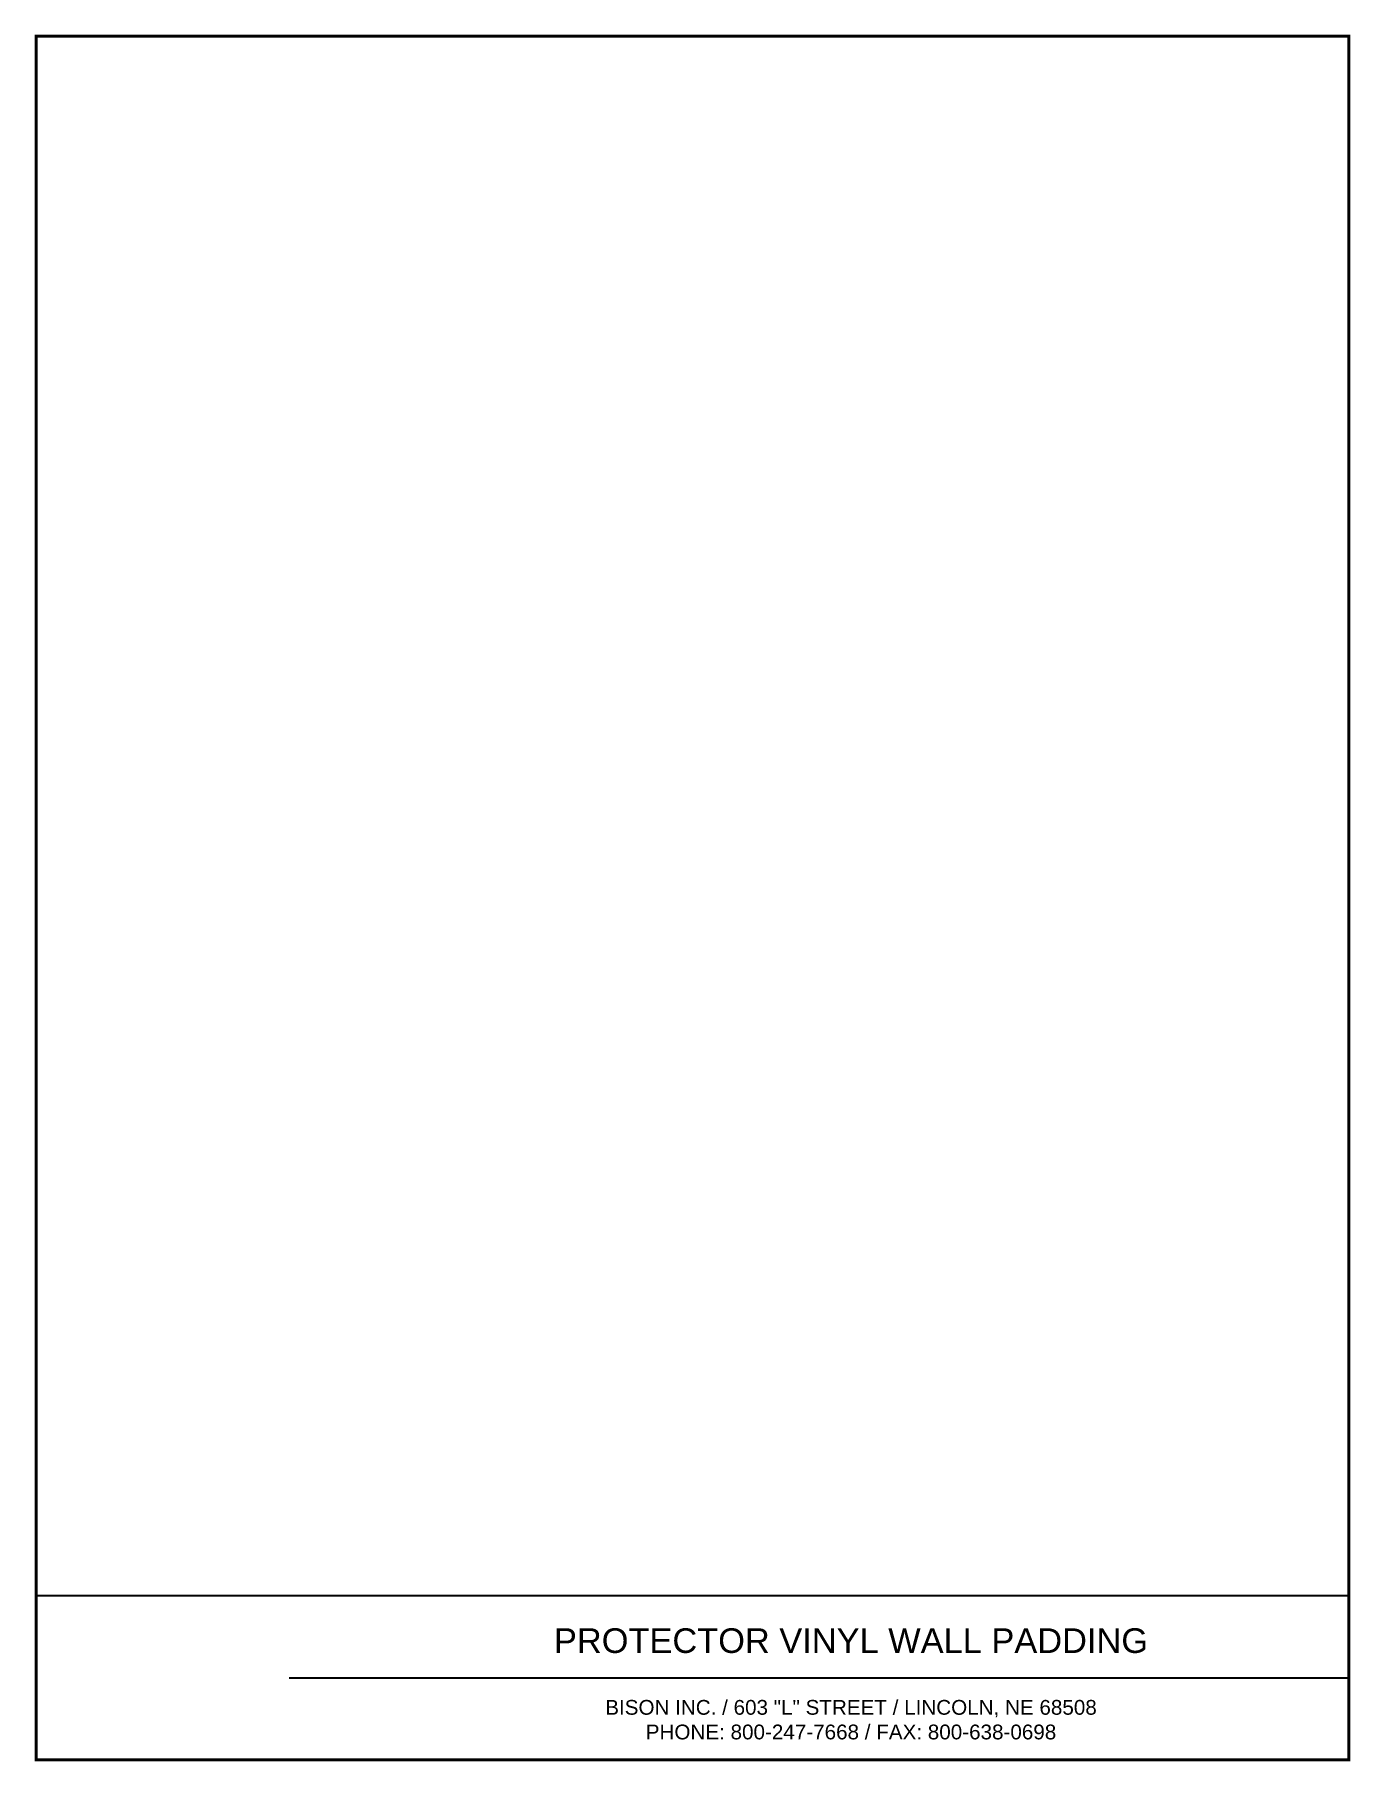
# Paper-space layout 'Layout1' of a CAD drawing. Extents: x 0 to 8, y 0 to 10.5.
import ezdxf

# ---------------------------------------------------------------- set-up
doc = ezdxf.new("R2010")
doc.units = 0
doc.header["$LTSCALE"] = 5
doc.header["$MEASUREMENT"] = 0
for name, color, linetype in [('Border', 7, 'CONTINUOUS'), ('Border @ 1', 7, 'CONTINUOUS'), ('Viewport', 7, 'CONTINUOUS')]:
    doc.layers.add(name, color=color, linetype=linetype)
doc.layers.get('Viewport').off()
doc.styles.get("Standard").update_dxf_attribs({"font": 'romans.shx'})

psp = doc.layouts.get("Layout1")

# ---------------------------------------------------------------- linework, layer by layer
at = {"layer": 'Border'}
for p, q in [((0.01, 1.01), (8.01, 1.01)), ((1.551, 0.51), (8.01, 0.51))]:
    psp.add_line(p, q, dxfattribs=at)
at = {"layer": 'Border', "linetype": 'Continuous', "const_width": 0.02}
psp.add_lwpolyline([(8.01, 0.01), (8.01, 10.51), (0.01, 10.51), (0.01, 0.01)], close=True, dxfattribs=at)

# ---------------------------------------------------------------- texts
at = {"layer": 'Border', "insert": (4.976, 0.735), "char_height": 0.15, "width": 5.7215, "attachment_point": 5}
psp.add_mtext('{\\fSansSerif|b0|i0|c2|p2;PROTECTOR VINYL WALL PADDING}', dxfattribs=at)
at = {"layer": 'Border @ 1', "insert": (4.976, 0.254), "char_height": 0.09, "width": 5.7215, "attachment_point": 5}
psp.add_mtext('{\\fSansSerif|b0|i0|c2|p2;BISON INC. / 603 "L" STREET / LINCOLN, NE 68508\\PPHONE: 800-247-7668 / FAX: 800-638-0698}', dxfattribs=at)

# ---------------------------------------------------------------- viewports
at = {"layer": 'Viewport'}
psp.add_viewport(center=(4.01, 5.76), size=(7.855, 9.355), view_center_point=(307.243, 152.829), view_height=155.5513, dxfattribs=at)

doc.saveas('drawing.dxf')
